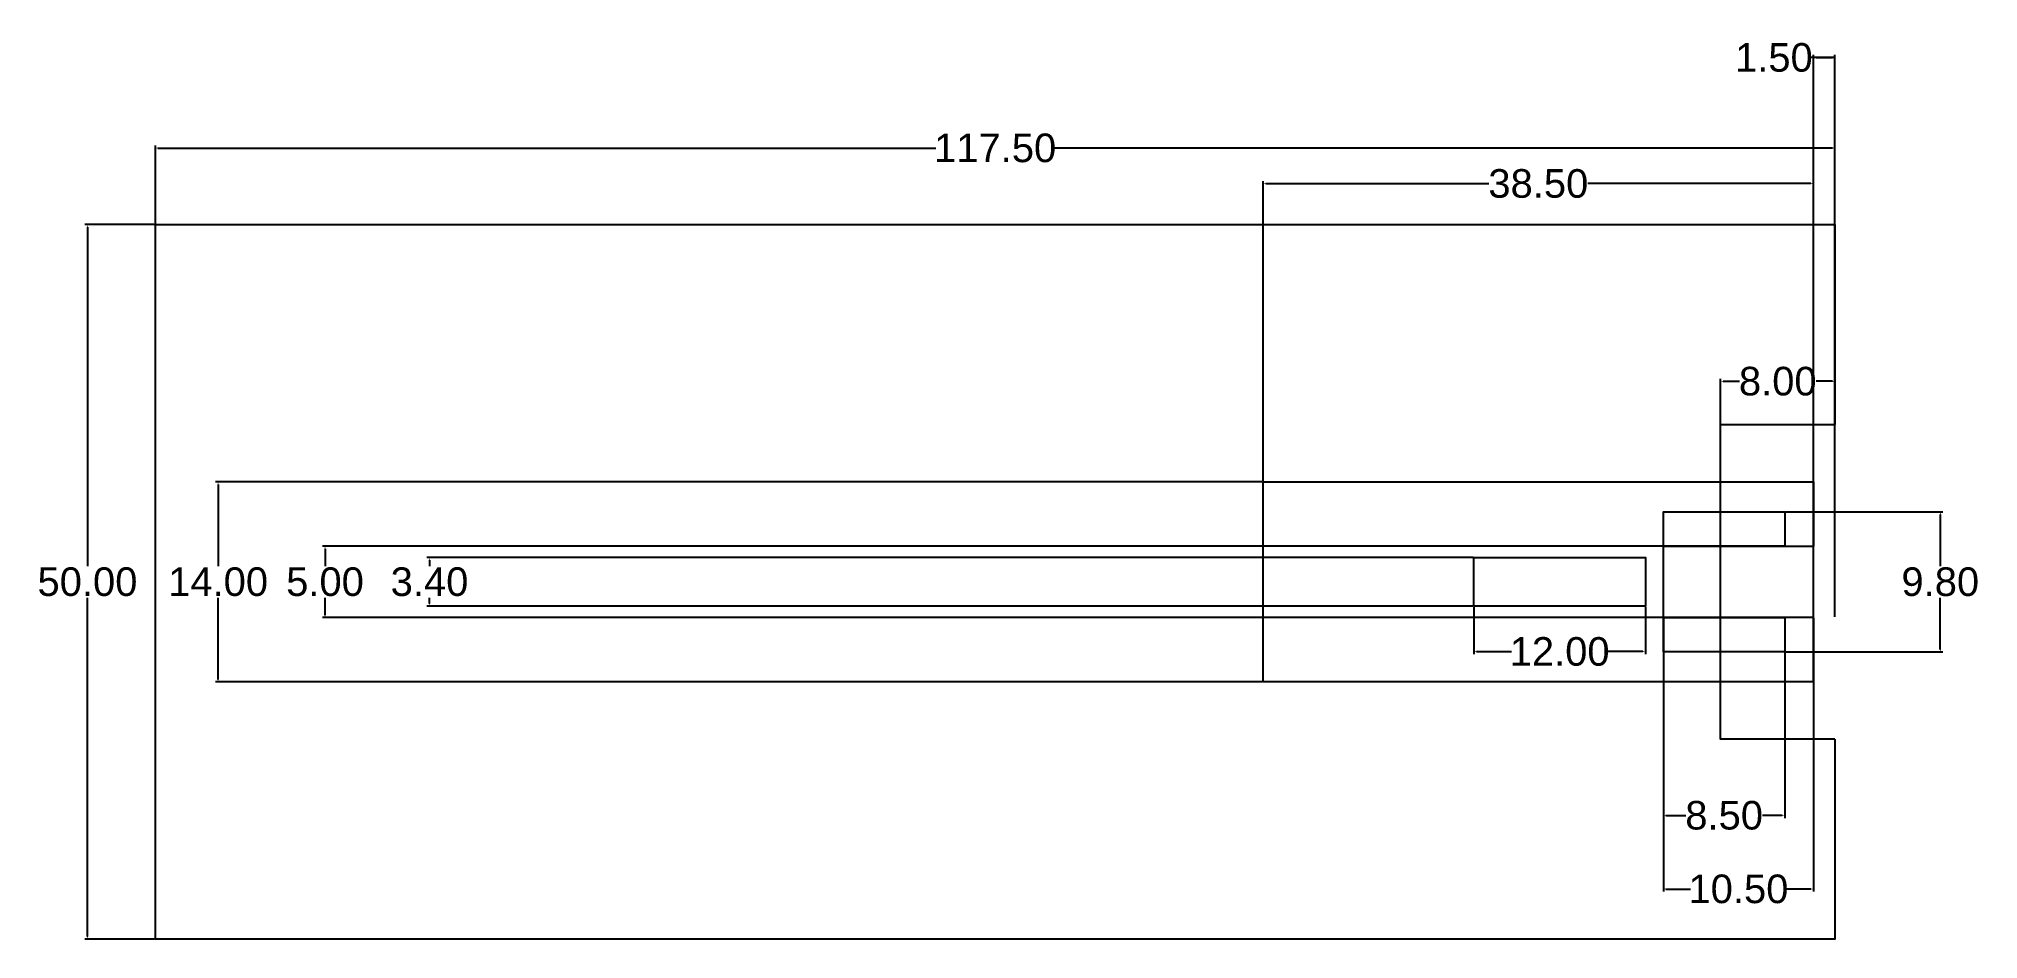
# Model space of a CAD drawing. Header units: millimetres. Extents: x -106 to 29, y -25 to 38.
import ezdxf

# ---------------------------------------------------------------- set-up
doc = ezdxf.new("R2010")
doc.units = ezdxf.units.MM
doc.header["$MEASUREMENT"] = 0
doc.layers.add('Dimensions', color=1, linetype='Continuous')
doc.styles.get("Standard").update_dxf_attribs({"font": 'arial.ttf'})
doc.dimstyles.get("Standard").update_dxf_attribs({"dimtxt": 2, "dimasz": 0.18, "dimexe": 0.18, "dimexo": 0.0625, "dimgap": 0.09, "dimtad": 0, "dimtih": 1, "dimtoh": 1, "dimzin": 0, "dimdsep": 46, "dimtxsty": 'Standard', "dimcen": 0.09, "dimadec": 0, "dimazin": 0, "dimtfac": 1, "dimtdec": 4, "dimtofl": 0, "dimtmove": 0, "dimatfit": 3, "dimfxl": 1, "dimtolj": 1, "dimtzin": 0, "dimarcsym": 0})

# ---------------------------------------------------------------- blocks, each defined once
blk = doc.blocks.new('*D1')
at = {"layer": 'Defpoints', "color": 0}
for p in [(-6, -1.7), (6, -1.7), (6, -4.88)]:
    blk.add_point(p, dxfattribs=at)
at = {"layer": 'Dimensions', "color": 0, "lineweight": -2}
for p, q in [((-6, -1.76), (-6, -5.06)), ((6, -1.76), (6, -5.06)), ((-5.82, -4.88), (-3.36, -4.88)), ((5.82, -4.88), (3.36, -4.88))]:
    blk.add_line(p, q, dxfattribs=at)
at = {"layer": 'Dimensions', "color": 0}
for points in [[(-5.82, -4.85), (-5.82, -4.91), (-6, -4.88)], [(5.82, -4.91), (5.82, -4.85), (6, -4.88)]]:
    blk.add_solid(points, dxfattribs=at)
at = {"layer": 'Dimensions', "color": 0, "insert": (0, -4.88), "char_height": 2, "attachment_point": 5}
blk.add_mtext('\\A1;12.00', dxfattribs=at)
blk = doc.blocks.new('*D5')
at = {"layer": 'Defpoints', "color": 0}
for p in [(-98.24, 25), (-102.99, -25), (-98.24, -25)]:
    blk.add_point(p, dxfattribs=at)
at = {"layer": 'Dimensions', "color": 0, "lineweight": -2}
for p, q in [((-98.3, 25), (-103.17, 25)), ((-102.99, 24.82), (-102.99, 1.11)), ((-102.99, -24.82), (-102.99, -1.11)), ((-98.3, -25), (-103.17, -25))]:
    blk.add_line(p, q, dxfattribs=at)
at = {"layer": 'Dimensions', "color": 0}
for points in [[(-102.96, 24.82), (-103.02, 24.82), (-102.99, 25)], [(-103.02, -24.82), (-102.96, -24.82), (-102.99, -25)]]:
    blk.add_solid(points, dxfattribs=at)
at = {"layer": 'Dimensions', "color": 0, "insert": (-102.99, 0), "char_height": 2, "attachment_point": 5}
blk.add_mtext('\\A1;50.00', dxfattribs=at)
blk = doc.blocks.new('*D6')
at = {"layer": 'Defpoints', "color": 0}
for p in [(19.26, 30.35), (-98.24, 25), (19.26, 25)]:
    blk.add_point(p, dxfattribs=at)
at = {"layer": 'Dimensions', "color": 0, "lineweight": -2}
for p, q in [((-98.24, 25.06), (-98.24, 30.53)), ((-98.06, 30.35), (-43.63, 30.35)), ((19.08, 30.35), (-35.35, 30.35)), ((19.26, 25.06), (19.26, 30.53))]:
    blk.add_line(p, q, dxfattribs=at)
at = {"layer": 'Dimensions', "color": 0}
for points in [[(-98.06, 30.38), (-98.06, 30.32), (-98.24, 30.35)], [(19.08, 30.32), (19.08, 30.38), (19.26, 30.35)]]:
    blk.add_solid(points, dxfattribs=at)
at = {"layer": 'Dimensions', "color": 0, "insert": (-39.49, 30.35), "char_height": 2, "attachment_point": 5}
blk.add_mtext('\\A1;117.50', dxfattribs=at)
blk = doc.blocks.new('*D9')
at = {"layer": 'Defpoints', "color": 0}
for p in [(19.26, 14.03), (19.26, -2.5), (11.26, -7)]:
    blk.add_point(p, dxfattribs=at)
at = {"layer": 'Dimensions', "color": 0, "lineweight": -2}
for p, q in [((11.26, -6.94), (11.26, 14.21)), ((11.44, 14.03), (12.58, 14.03)), ((19.08, 14.03), (17.94, 14.03)), ((19.26, -2.44), (19.26, 14.21))]:
    blk.add_line(p, q, dxfattribs=at)
at = {"layer": 'Dimensions', "color": 0}
for points in [[(11.44, 14.06), (11.44, 14), (11.26, 14.03)], [(19.08, 14), (19.08, 14.06), (19.26, 14.03)]]:
    blk.add_solid(points, dxfattribs=at)
at = {"layer": 'Dimensions', "color": 0, "insert": (15.26, 14.03), "char_height": 2, "attachment_point": 5}
blk.add_mtext('\\A1;8.00', dxfattribs=at)
blk = doc.blocks.new('*D10')
at = {"layer": 'Defpoints', "color": 0}
for p in [(17.76, 36.68), (17.76, -2.5), (19.26, -2.5)]:
    blk.add_point(p, dxfattribs=at)
at = {"layer": 'Dimensions', "color": 0, "lineweight": -2}
for p, q in [((19.26, 36.68), (17.58, 36.68)), ((17.76, -2.44), (17.76, 36.86)), ((19.08, 36.68), (17.94, 36.68)), ((17.94, 36.68), (19.08, 36.68)), ((19.26, -2.44), (19.26, 36.86))]:
    blk.add_line(p, q, dxfattribs=at)
at = {"layer": 'Dimensions', "color": 0}
for points in [[(17.94, 36.71), (17.94, 36.65), (17.76, 36.68)], [(19.08, 36.65), (19.08, 36.71), (19.26, 36.68)]]:
    blk.add_solid(points, dxfattribs=at)
at = {"layer": 'Dimensions', "color": 0, "insert": (14.99, 36.68), "char_height": 2, "attachment_point": 5}
blk.add_mtext('\\A1;1.50', dxfattribs=at)
blk = doc.blocks.new('*D12')
at = {"layer": 'Defpoints', "color": 0}
for p in [(-20.74, 7), (-93.85, -7), (-20.74, -7)]:
    blk.add_point(p, dxfattribs=at)
at = {"layer": 'Dimensions', "color": 0, "lineweight": -2}
for p, q in [((-20.8, 7), (-94.03, 7)), ((-93.85, 6.82), (-93.85, 1.11)), ((-93.85, -6.82), (-93.85, -1.11)), ((-20.8, -7), (-94.03, -7))]:
    blk.add_line(p, q, dxfattribs=at)
at = {"layer": 'Dimensions', "color": 0}
for points in [[(-93.82, 6.82), (-93.88, 6.82), (-93.85, 7)], [(-93.88, -6.82), (-93.82, -6.82), (-93.85, -7)]]:
    blk.add_solid(points, dxfattribs=at)
at = {"layer": 'Dimensions', "color": 0, "insert": (-93.85, 0), "char_height": 2, "attachment_point": 5}
blk.add_mtext('\\A1;14.00', dxfattribs=at)
blk = doc.blocks.new('*D13')
at = {"layer": 'Defpoints', "color": 0}
for p in [(7.26, 2.5), (-86.37, -2.5), (7.26, -2.5)]:
    blk.add_point(p, dxfattribs=at)
at = {"layer": 'Dimensions', "color": 0, "lineweight": -2}
for p, q in [((7.2, 2.5), (-86.55, 2.5)), ((-86.37, 2.32), (-86.37, 1.11)), ((-86.37, -2.32), (-86.37, -1.11)), ((7.2, -2.5), (-86.55, -2.5))]:
    blk.add_line(p, q, dxfattribs=at)
at = {"layer": 'Dimensions', "color": 0}
for points in [[(-86.34, 2.32), (-86.4, 2.32), (-86.37, 2.5)], [(-86.4, -2.32), (-86.34, -2.32), (-86.37, -2.5)]]:
    blk.add_solid(points, dxfattribs=at)
at = {"layer": 'Dimensions', "color": 0, "insert": (-86.37, 0), "char_height": 2, "attachment_point": 5}
blk.add_mtext('\\A1;5.00', dxfattribs=at)
blk = doc.blocks.new('*D14')
at = {"layer": 'Defpoints', "color": 0}
for p in [(-6, 1.7), (-79.06, -1.7), (-6, -1.7)]:
    blk.add_point(p, dxfattribs=at)
at = {"layer": 'Dimensions', "color": 0, "lineweight": -2}
for p, q in [((-6.06, 1.7), (-79.24, 1.7)), ((-79.06, 1.52), (-79.06, 1.11)), ((-79.06, -1.52), (-79.06, -1.11)), ((-6.06, -1.7), (-79.24, -1.7))]:
    blk.add_line(p, q, dxfattribs=at)
at = {"layer": 'Dimensions', "color": 0}
for points in [[(-79.03, 1.52), (-79.09, 1.52), (-79.06, 1.7)], [(-79.09, -1.52), (-79.03, -1.52), (-79.06, -1.7)]]:
    blk.add_solid(points, dxfattribs=at)
at = {"layer": 'Dimensions', "color": 0, "insert": (-79.06, 0), "char_height": 2, "attachment_point": 5}
blk.add_mtext('\\A1;3.40', dxfattribs=at)
blk = doc.blocks.new('*D16')
at = {"layer": 'Defpoints', "color": 0}
for p in [(7.26, -2.5), (17.76, -2.5), (17.76, -21.49)]:
    blk.add_point(p, dxfattribs=at)
at = {"layer": 'Dimensions', "color": 0, "lineweight": -2}
for p, q in [((7.26, -2.56), (7.26, -21.67)), ((17.76, -2.56), (17.76, -21.67)), ((7.44, -21.49), (9.15, -21.49)), ((17.58, -21.49), (15.87, -21.49))]:
    blk.add_line(p, q, dxfattribs=at)
at = {"layer": 'Dimensions', "color": 0}
for points in [[(7.44, -21.46), (7.44, -21.52), (7.26, -21.49)], [(17.58, -21.52), (17.58, -21.46), (17.76, -21.49)]]:
    blk.add_solid(points, dxfattribs=at)
at = {"layer": 'Dimensions', "color": 0, "insert": (12.51, -21.49), "char_height": 2, "attachment_point": 5}
blk.add_mtext('\\A1;10.50', dxfattribs=at)
blk = doc.blocks.new('*D17')
at = {"layer": 'Defpoints', "color": 0}
for p in [(15.76, 4.9), (15.76, -4.9), (26.63, -4.9)]:
    blk.add_point(p, dxfattribs=at)
at = {"layer": 'Dimensions', "color": 0, "lineweight": -2}
for p, q in [((15.82, 4.9), (26.81, 4.9)), ((26.63, 4.72), (26.63, 1.11)), ((26.63, -4.72), (26.63, -1.11)), ((15.82, -4.9), (26.81, -4.9))]:
    blk.add_line(p, q, dxfattribs=at)
at = {"layer": 'Dimensions', "color": 0}
for points in [[(26.66, 4.72), (26.6, 4.72), (26.63, 4.9)], [(26.6, -4.72), (26.66, -4.72), (26.63, -4.9)]]:
    blk.add_solid(points, dxfattribs=at)
at = {"layer": 'Dimensions', "color": 0, "insert": (26.63, 0), "char_height": 2, "attachment_point": 5}
blk.add_mtext('\\A1;9.80', dxfattribs=at)
blk = doc.blocks.new('*D18')
at = {"layer": 'Defpoints', "color": 0}
for p in [(7.26, -4.9), (15.76, -4.9), (15.76, -16.34)]:
    blk.add_point(p, dxfattribs=at)
at = {"layer": 'Dimensions', "color": 0, "lineweight": -2}
for p, q in [((7.26, -4.96), (7.26, -16.52)), ((15.76, -4.96), (15.76, -16.52)), ((7.44, -16.34), (8.83, -16.34)), ((15.58, -16.34), (14.19, -16.34))]:
    blk.add_line(p, q, dxfattribs=at)
at = {"layer": 'Dimensions', "color": 0}
for points in [[(7.44, -16.31), (7.44, -16.37), (7.26, -16.34)], [(15.58, -16.37), (15.58, -16.31), (15.76, -16.34)]]:
    blk.add_solid(points, dxfattribs=at)
at = {"layer": 'Dimensions', "color": 0, "insert": (11.51, -16.34), "char_height": 2, "attachment_point": 5}
blk.add_mtext('\\A1;8.50', dxfattribs=at)
blk = doc.blocks.new('*D19')
at = {"layer": 'Defpoints', "color": 0}
for p in [(17.76, 27.86), (-20.74, 7), (17.76, 7)]:
    blk.add_point(p, dxfattribs=at)
at = {"layer": 'Dimensions', "color": 0, "lineweight": -2}
for p, q in [((-20.74, 7.06), (-20.74, 28.04)), ((-20.56, 27.86), (-4.95, 27.86)), ((17.58, 27.86), (1.97, 27.86)), ((17.76, 7.06), (17.76, 28.04))]:
    blk.add_line(p, q, dxfattribs=at)
at = {"layer": 'Dimensions', "color": 0}
for points in [[(-20.56, 27.89), (-20.56, 27.83), (-20.74, 27.86)], [(17.58, 27.83), (17.58, 27.89), (17.76, 27.86)]]:
    blk.add_solid(points, dxfattribs=at)
at = {"layer": 'Dimensions', "color": 0, "insert": (-1.49, 27.86), "char_height": 2, "attachment_point": 5}
blk.add_mtext('\\A1;38.50', dxfattribs=at)

msp = doc.modelspace()

# ---------------------------------------------------------------- linework, layer by layer
for points in [[(19.26, -11), (19.26, -25), (-98.24, -25), (-98.24, 25), (19.26, 25), (19.26, 11)], [(11.26, 7), (11.26, 11), (19.26, 11)], [(17.76, -2.5), (17.76, -7), (-20.74, -7), (-20.74, 7), (17.76, 7), (17.76, 2.5)], [(17.76, 2.5), (17.76, 7)], [(17.76, -2.5), (7.26, -2.5), (7.26, 2.5), (17.76, 2.5)], [(17.76, -7), (17.76, -2.5)], [(19.26, -11), (11.26, -11), (11.26, -7)]]:
    msp.add_lwpolyline(points)
for points in [[(7.26, 2.5), (7.26, 4.9), (15.76, 4.9), (15.76, 2.5)], [(-6, -1.7), (-6, 1.7), (6, 1.7), (6, -1.7)], [(7.26, -4.9), (7.26, -2.5), (15.76, -2.5), (15.76, -4.9)]]:
    msp.add_lwpolyline(points, close=True)

# ---------------------------------------------------------------- dimensions: what is measured, and where the dimension line sits
at = {"layer": 'Dimensions'}
for base, p1, p2, picture, middle in [((17.76, 36.682), (19.26, -2.5), (17.76, -2.5), '*D10', (14.993, 36.682)), ((19.26, 30.354), (-98.24, 25), (19.26, 25), '*D6', (-39.49, 30.354)), ((17.76, 27.861), (-20.74, 7), (17.76, 7), '*D19', (-1.49, 27.861)), ((19.26, 14.029), (11.26, -7), (19.26, -2.5), '*D9', (15.26, 14.029)), ((6, -4.876), (-6, -1.7), (6, -1.7), '*D1', (0, -4.876)), ((17.76, -21.494), (7.26, -2.5), (17.76, -2.5), '*D16', (12.51, -21.494)), ((15.76, -16.342), (7.26, -4.9), (15.76, -4.9), '*D18', (11.51, -16.342))]:
    dim = msp.add_linear_dim(base=base, p1=p1, p2=p2, dimstyle='Standard', override={"dimlfac": 1}, dxfattribs=at)
    dim.commit()
    dim.dimension.update_dxf_attribs({"geometry": picture, "text_midpoint": middle})
for base, p1, p2, picture, middle in [((-102.986, -25), (-98.24, 25), (-98.24, -25), '*D5', (-102.986, 0)), ((-93.847, -7), (-20.74, 7), (-20.74, -7), '*D12', (-93.847, 0)), ((26.633, -4.9), (15.76, 4.9), (15.76, -4.9), '*D17', (26.633, 0)), ((-86.369, -2.5), (7.26, 2.5), (7.26, -2.5), '*D13', (-86.369, 0)), ((-79.057, -1.7), (-6, 1.7), (-6, -1.7), '*D14', (-79.057, 0))]:
    dim = msp.add_linear_dim(base=base, p1=p1, p2=p2, angle=90, dimstyle='Standard', override={"dimlfac": 1}, dxfattribs=at)
    dim.commit()
    dim.dimension.update_dxf_attribs({"geometry": picture, "text_midpoint": middle})

doc.saveas('drawing.dxf')
